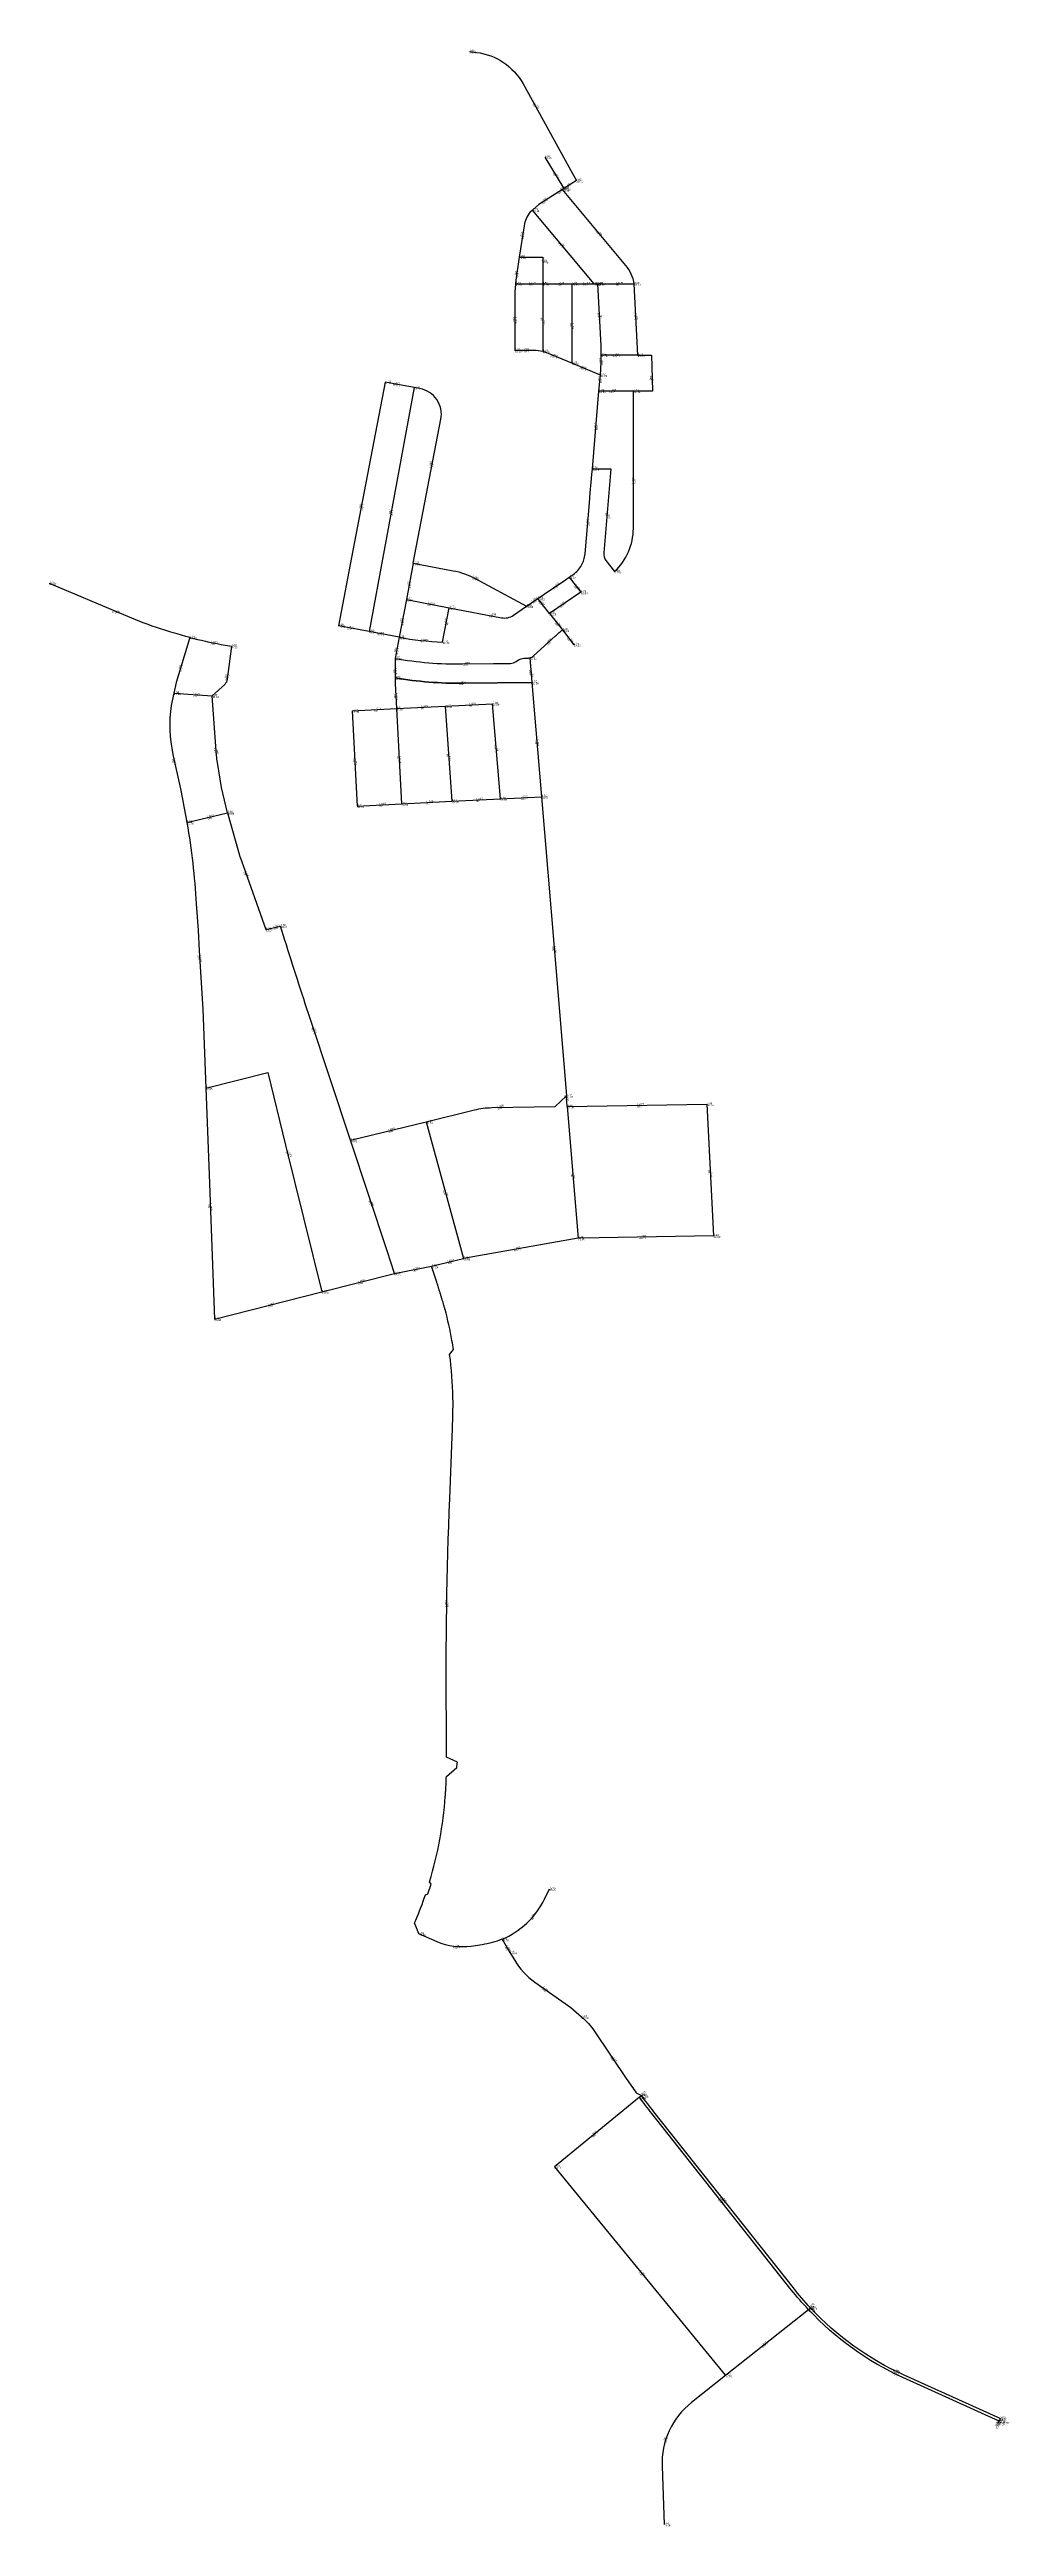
# Model space of a CAD drawing. Header units: millimetres. Extents: x 227572 to 269266, y 328772 to 443556.
# Drawn here: x 237688 to 238934, y 429791 to 433008 of the extents above; entities that cross this region are included whole.
import ezdxf
from ezdxf.enums import TextEntityAlignment as Align

# ---------------------------------------------------------------- set-up
doc = ezdxf.new("R2010")
doc.units = ezdxf.units.MM
for name, color, linetype in [('L_diameter', 3, 'Continuous'), ('L_FH', 5, 'Continuous'), ('L_Junction', 1, 'Continuous'), ('L_pipeline', 4, 'Continuous'), ('L_Pipes', 2, 'Continuous')]:
    doc.layers.add(name, color=color, linetype=linetype)
doc.styles.get("Standard").update_dxf_attribs({"font": 'arial.ttf'})

msp = doc.modelspace()

# ---------------------------------------------------------------- linework, layer by layer
at = {"layer": 'L_pipeline', "color": 5}
for points in [[(238233.3, 433005.4), (238242.5, 433004.2, -0.237885), (238303, 432963.5), (238367, 432846.8), (238372.1, 432837.7)], [(238447.1, 432703.6, 0.139653), (238436.5, 432727.6), (238354.2, 432826.3)], [(238315.3, 432799.5), (238311.6, 432796.3, 0.124598), (238304.3, 432779.1), (238298, 432738.5)], [(238328.4, 432615.8, 0.059334), (238316.9, 432617.2), (238292.4, 432617.2)], [(238366.4, 432600.6), (238335.8, 432613.4, 0.040064), (238328.4, 432615.8, 0.040064)], [(238160.4, 432340.7), (238196.3, 432527.8, 0.41593), (238169.1, 432567.6), (238161.7, 432569)], [(238421.7, 432330, 0.207236), (238446.1, 432386.1), (238446.5, 432564.4)], [(238362.8, 432322.7), (238368, 432326.2, 0.112921), (238378.8, 432338.1, 0.108076), (238383.4, 432352.8), (238389.1, 432419.2), (238390.2, 432432.3), (238391.4, 432446.1), (238392.3, 432456.2), (238392.9, 432463.5)], [(238392.9, 432463.5), (238417, 432463.5), (238407.6, 432354.2, 0.188596), (238410.5, 432344.5), (238421.7, 432330)], [(238160.4, 432340.7), (238212.1, 432331.1, -0.077778), (238240.7, 432321), (238307.3, 432285.2)], [(237870.4, 432244.4, -0.037028), (237784.5, 432273.6), (237688.2, 432314.5)], [(238207.1, 432283), (238274.9, 432270, 0.197835), (238290.6, 432273.2), (238307.3, 432285.2)], [(238311.9, 432218, 0.11736), (238316.5, 432220.5), (238330.2, 432232.9), (238345.2, 432246.6), (238346.2, 432247.5, -0.009634), (238350, 432250.8, -0.010011), (238354, 432254.1)], [(237870.4, 432244.4, 0.016277), (237910.8, 432235.4), (237924.3, 432232.9)], [(237924.3, 432232.9), (237918.8, 432190.1, -0.157696), (237915.6, 432183.4), (237899.2, 432168.4)], [(238141.9, 432244.6, 0.031031), (238198.5, 432238.4)], [(238136.7, 432217.2, 0.046475), (238224.5, 432210), (238264.6, 432210.5), (238286.6, 432210.7), (238286.6, 432210.7, 0.17046), (238293.8, 432213.3, -0.197203), (238307.7, 432217.6, 0.090951), (238311.9, 432218, 0.090951)], [(238314.5, 432186), (238224.8, 432185), (238314.5, 432186), (238224.8, 432185), (238314.5, 432186), (238224.8, 432185, -0.044153), (238136.9, 432191.8), (238136.9, 432191.8, 0.044153), (238224.8, 432185), (238224.8, 432185, -0.044153), (238136.9, 432191.8), (238136.9, 432191.8, 0.044153), (238224.8, 432185), (238224.8, 432185, -0.044153), (238136.9, 432191.8)], [(237849.4, 432172.2), (237847.2, 432162.3), (237845.9, 432156, 0.08668), (237848.4, 432092.6), (237858, 432047.9, -0.009284), (237865.2, 432011.3), (237866.5, 432003.9)], [(237919.1, 432016.8), (237911.4, 432049.7), (237906.1, 432081.8, -0.025852), (237905.1, 432091.1), (237899.2, 432168.4)], [(237866.5, 432003.9, -0.027015), (237878.7, 431898.5), (237880.9, 431864.2), (237882.5, 431837.6), (237887.3, 431761.5), (237891.1, 431659.1)], [(237919.1, 432016.8), (237935.4, 431959.8, 0.015843), (237937.3, 431954.1), (237968.9, 431864.9)], [(238078.8, 431591.4), (238026.5, 431749.5, -0.004099), (237993.7, 431851.4), (237988, 431869.6)], [(238176.9, 431615.4), (238239.9, 431630.9, -0.056262), (238262.3, 431633.8), (238344.6, 431635.1), (238359.1, 431649)], [(238167.8, 430560.6), (238163.7, 430570.8), (238162.1, 430574.7), (238162.2, 430574.9), (238162.6, 430575.9), (238163, 430576.8), (238163.4, 430577.7), (238163.7, 430578.7, 0.017038), (238176.1, 430611.2), (238179.3, 430612.8), (238183.4, 430625.2), (238181.6, 430628.4, 0.055308), (238202, 430739.2), (238202.1, 430740.2), (238202.2, 430741.3), (238202.2, 430742.3), (238202.3, 430743.3), (238202.4, 430744.3), (238202.4, 430745.3), (238202.5, 430746.4), (238202.5, 430747.4), (238202.6, 430748.4), (238202.7, 430749.4), (238202.7, 430750.4), (238202.8, 430751.4), (238202.8, 430752.5), (238202.9, 430753.5), (238202.9, 430754.5), (238203, 430755.5), (238203, 430756.5), (238203, 430757.5), (238203.1, 430758.6), (238203.1, 430759.6), (238203.1, 430760.6), (238203.2, 430761.6), (238203.2, 430762.6), (238203.2, 430763.6), (238203.3, 430764.7), (238203.3, 430764.9), (238217.1, 430776.6), (238217.5, 430781.6), (238217.6, 430783.7), (238203.7, 430790.3), (238203.7, 430790.9), (238203.7, 430791.9), (238203.7, 430793), (238203.7, 430794), (238203.7, 430795), (238203.7, 430796), (238203.7, 430797), (238203.7, 430798), (238203.7, 430799), (238203.7, 430800), (238203.7, 430801), (238203.6, 430802), (238203.6, 430803), (238203.6, 430804), (238203.6, 430805), (238203.6, 430806), (238203.6, 430807), (238203.6, 430808), (238203.6, 430809), (238203.6, 430810), (238203.6, 430811), (238203.6, 430812), (238203.6, 430813), (238203.6, 430814), (238203.6, 430815.1), (238203.6, 430816.1), (238203.5, 430817.1), (238203.5, 430818.1), (238203.5, 430819.1), (238203.5, 430820.1), (238203.3, 430842.4, -0.011854), (238207.7, 431126.3), (238210.9, 431206.8), (238210.9, 431207.8), (238210.9, 431208.8), (238211, 431209.8), (238211, 431210.8), (238211.1, 431211.8), (238211.1, 431212.8), (238211.1, 431213.8), (238211.2, 431214.8), (238211.2, 431215.8), (238211.3, 431216.8), (238211.3, 431217.8), (238211.3, 431218.8), (238211.4, 431219.8), (238211.4, 431220.8), (238211.4, 431221.8), (238211.5, 431222.8), (238211.5, 431223.8), (238211.5, 431224.8), (238211.6, 431225.8), (238211.6, 431226.8), (238211.6, 431227.9), (238211.7, 431228.9), (238211.7, 431229.9), (238211.7, 431230.9), (238211.7, 431231.9), (238211.8, 431232.9), (238211.8, 431233.9), (238211.8, 431234.9), (238211.8, 431235.9), (238211.9, 431237), (238211.9, 431238), (238211.9, 431239), (238211.9, 431240), (238211.9, 431241), (238211.9, 431242), (238211.9, 431243.1), (238212, 431244.1), (238212, 431245.1), (238212, 431246.1), (238212, 431247.1), (238212, 431248.1), (238212, 431249.2), (238212, 431250.2), (238212, 431251.2), (238212, 431252.2), (238212, 431253.3), (238211.9, 431254.3), (238211.9, 431255.3), (238211.9, 431256.3), (238211.9, 431257.3, 0.030322), (238207.6, 431313), (238212.5, 431319.5, 0.006459), (238210.6, 431331.4, 0.02207), (238201.6, 431371.6), (238201.5, 431372), (238201.2, 431373), (238201, 431374), (238200.7, 431375), (238200.4, 431376), (238200.1, 431377), (238199.8, 431377.9), (238199.6, 431378.9), (238199.3, 431379.9), (238199, 431380.9), (238198.7, 431381.9), (238198.4, 431382.9), (238198.1, 431383.9), (238197.8, 431384.9), (238197.5, 431385.8), (238197.2, 431386.8), (238196.9, 431387.8), (238196.6, 431388.8), (238196.3, 431389.8), (238196, 431390.7), (238195.7, 431391.7), (238195.4, 431392.7), (238195.1, 431393.7), (238194.8, 431394.6), (238194.5, 431395.6), (238194.2, 431396.6), (238193.9, 431397.6), (238193.6, 431398.5), (238193.3, 431399.5), (238193, 431400.5), (238192.7, 431401.4), (238192.4, 431402.4), (238192.1, 431403.4), (238191.7, 431404.3), (238191.4, 431405.3), (238191.1, 431406.2), (238190.8, 431407.2), (238189.6, 431410.8), (238184, 431427.7)], [(238275.6, 430553.7, 0.184012), (238330.6, 430605.8), (238337.1, 430619.2)], [(238275.6, 430553.7, -0.06285), (238249.9, 430546.6), (238235.5, 430544.5, -0.138555), (238191.5, 430550.3), (238167.8, 430560.6)], [(238285.8, 430536.5), (238291.6, 430526.9, 0.104382), (238318.2, 430498), (238364.8, 430465), (238364.8, 430465), (238379, 430452.8)], [(238379, 430452.8, -0.071818), (238395.3, 430434.8), (238437.8, 430371.6, 0.00116), (238449.8, 430354.3), (238456.8, 430350.6)], [(238673.7, 430072.6, -0.022331), (238651.1, 430098.6), (238470.1, 430327.4, -0.009399), (238454, 430348.5, -0.009399)], [(238676.1, 430074.8, -0.016205), (238653.9, 430100.8), (238472.8, 430329.6, -0.009399), (238456.8, 430350.6, -0.009399)], [(238921, 429927.9), (238796, 429984.6, -0.09965), (238673.7, 430072.6, -0.098448)], [(238922.4, 429931.1), (238797.5, 429987.7, -0.09846), (238676.1, 430074.8, -0.098448)], [(238565.7, 429987.1), (238521.7, 429952.2, 0.239337), (238483.4, 429869.2), (238486.3, 429793.6)]]:
    msp.add_lwpolyline(points, format="xyb", dxfattribs=at)
for points in [[(238331.3, 432868.2), (238355.8, 432827.3)], [(238372.1, 432837.7), (238355.8, 432827.3)], [(238354.2, 432826.3), (238323.5, 432806.7), (238315.3, 432799.5)], [(238355.8, 432827.3), (238354.2, 432826.3)], [(238395.3, 432703.6), (238315.3, 432799.5)], [(238298, 432738.5), (238293.4, 432708.5), (238293.1, 432703.6)], [(238298, 432738.5), (238328.4, 432738.5), (238328.4, 432703.6)], [(238293.1, 432703.6), (238292.4, 432693), (238292.4, 432617.2)], [(238293.1, 432703.6), (238328.4, 432703.6)], [(238328.4, 432703.6), (238366.4, 432703.6)], [(238328.4, 432703.6), (238328.4, 432615.8)], [(238366.4, 432703.6), (238366.4, 432600.6)], [(238366.4, 432703.6), (238395.3, 432703.6)], [(238395.3, 432703.6), (238400.2, 432703.6)], [(238400.2, 432703.6), (238447.1, 432703.6)], [(238404.4, 432611), (238404.4, 432623.3), (238400.2, 432703.6)], [(238452, 432611), (238447.1, 432703.6)], [(238403.3, 432585.1), (238404.4, 432601.3), (238404.4, 432611)], [(238452, 432611), (238404.4, 432611)], [(238452, 432611), (238469.5, 432611), (238470, 432596.1), (238471.1, 432564.4), (238446.5, 432564.4)], [(238124.1, 432576), (238082.1, 432357.2), (238063.4, 432259.7)], [(238161.7, 432569), (238124.1, 432576)], [(238403.3, 432585.1), (238366.4, 432600.6)], [(238401.5, 432564.4), (238403.3, 432585.1)], [(238161.7, 432569), (238103, 432252.1)], [(238392.9, 432463.5), (238401.5, 432564.4)], [(238446.5, 432564.4), (238401.5, 432564.4)], [(238160.4, 432340.7), (238151.4, 432293.7)], [(238322.1, 432295.2), (238330.4, 432300.8), (238357.9, 432319.2), (238362.8, 432322.7)], [(238362.8, 432322.7), (238378, 432303.1)], [(238151.4, 432293.7), (238141.9, 432244.6)], [(238151.4, 432293.7), (238207.1, 432283)], [(238307.3, 432285.2), (238322.1, 432295.2)], [(238337.2, 432275.7), (238322.1, 432295.2)], [(238378, 432303.1), (238337.2, 432275.7)], [(238103, 432252.1), (238063.4, 432259.7)], [(238198.5, 432238.4), (238207.1, 432283)], [(238337.2, 432275.7), (238354, 432254.1)], [(238354, 432254.1), (238368.9, 432234.9)], [(237870.4, 432244.4), (237852.4, 432185.8), (237849.4, 432172.2)], [(238141.9, 432244.6), (238103, 432252.1)], [(238141.9, 432244.6), (238136.7, 432217.2)], [(238136.7, 432217.2), (238136.9, 432191.8)], [(238136.9, 432191.8), (238137, 432184.7), (238138.6, 432152)], [(238311.9, 432218), (238314.5, 432186)], [(237849.4, 432172.2), (237899.2, 432168.4)], [(238202, 432155.2), (238263.4, 432158.3)], [(238273.6, 432034.9), (238263.4, 432158.3)], [(238314.5, 432186), (238326.9, 432037.6)], [(238081.2, 432149.1), (238138.6, 432152)], [(238081.2, 432149.1), (238087.5, 432025.4)], [(238138.6, 432152), (238202, 432155.2)], [(238138.6, 432152), (238144.9, 432028.4)], [(238202, 432155.2), (238210.3, 432031.7)], [(238087.5, 432025.4), (238144.9, 432028.4)], [(238144.9, 432028.4), (238210.3, 432031.7)], [(238210.3, 432031.7), (238273.6, 432034.9)], [(238273.6, 432034.9), (238326.9, 432037.6)], [(238326.9, 432037.6), (238343.1, 431841.9), (238359.1, 431649)], [(237866.5, 432003.9), (237919.1, 432016.8)], [(237968.9, 431864.9), (237988, 431869.6)], [(237891.1, 431659.1), (237971.6, 431679.3), (237994.7, 431585.1), (238041.5, 431394.4)], [(237891.1, 431659.1), (237895.2, 431546.8), (237902.2, 431359.1)], [(238360.3, 431635.2), (238359.1, 431649)], [(238078.8, 431591.4), (238176.9, 431615.4)], [(238176.9, 431615.4), (238225.5, 431438)], [(238360.3, 431635.2), (238541.7, 431638.2)], [(238360.3, 431635.2), (238374.5, 431464.1)], [(238541.7, 431638.2), (238550.3, 431467.1)], [(238136, 431418.4), (238126.4, 431447.6), (238078.8, 431591.4)], [(238374.5, 431464.1), (238225.5, 431438)], [(238550.3, 431467.1), (238377.2, 431464.4), (238374.5, 431464.1)], [(238041.5, 431394.4), (238136, 431418.4)], [(238136, 431418.4), (238184, 431427.7)], [(238184, 431427.7), (238225.5, 431438)], [(237902.2, 431359.1), (238041.5, 431394.4)], [(238275.6, 430553.7), (238285.8, 430536.5)], [(238454, 430348.5), (238343.7, 430258.1)], [(238454, 430348.5), (238456.8, 430350.6)], [(238343.7, 430258.1), (238565.7, 429987.1)], [(238673.7, 430072.6), (238565.7, 429987.1)], [(238673.7, 430072.6), (238676.1, 430074.8)], [(238921, 429927.9), (238921, 429927.9), (238919.5, 429924.7)], [(238922.4, 429931.1), (238921, 429927.9)]]:
    msp.add_lwpolyline(points, dxfattribs=at)

# ---------------------------------------------------------------- texts
at = {"layer": 'L_diameter'}
for s, rotation, p in [('80', 309.616, (238317.1, 432937.8)), ('80', 300.8587, (238343.5, 432847.7)), ('80', 212.5586, (238363.9, 432832.5)), ('100', 214.5167, (238334.3, 432813.6)), ('80', 212.5586, (238355, 432826.8)), ('100', 254.1855, (238303, 432770.6)), ('80', 127.13, (238403.9, 432766.7)), ('100', 311.0256, (238328.4, 432736.2)), ('80', 129.813, (238355.3, 432751.6)), ('100', 261.9383, (238295.3, 432721)), ('100', 360, (238310.7, 432703.6)), ('100', 360, (238347.4, 432703.6)), ('100', 360, (238380.9, 432703.6)), ('80', 360, (238423.7, 432703.6)), ('100', 269.5433, (238292.4, 432660.4)), ('80', 270, (238328.4, 432659.7)), ('80', 270, (238366.4, 432652.1)), ('100', 92.5814, (238402.7, 432657.3)), ('80', 93.0079, (238449.6, 432657.3)), ('100', 177.82, (238310.4, 432617.2)), ('100', 158.1181, (238347.5, 432608.5)), ('100', 180, (238428.2, 432611)), ('100', 169.4708, (238142.9, 432572.5)), ('100', 157.2405, (238384.9, 432592.8)), ('100', 85.0965, (238402.4, 432574.7)), ('100', 87.5887, (238404.2, 432598.1)), ('100', 263.346, (238470.4, 432584.2)), ('100', 180.0175, (238424, 432564.4)), ('100', 85.0965, (238397.2, 432514)), ('100', 89.6723, (238184.1, 432464.3)), ('100', 83.9458, (238446.3, 432443.8)), ('100', 259.1352, (238093.7, 432417.8)), ('100', 259.507, (238132.3, 432410.5)), ('100', 77.9539, (238386.5, 432389.2)), ('80', 282.1712, (238412.1, 432406.6)), ('100', 259.1344, (238155.9, 432317.2)), ('100', 339.3157, (238237.4, 432322.7)), ('80', 349.1543, (238179.2, 432288.4)), ('100', 33.9167, (238314.7, 432290.2)), ('150', 127.8178, (238329.6, 432285.4)), ('100', 34.0071, (238342.5, 432308.9)), ('100', 213.9167, (238357.6, 432289.4)), ('100', 307.8178, (238370.4, 432312.9)), ('80', 158.9537, (237778.1, 432276.3)), ('100', 169.1543, (238083.2, 432255.9)), ('100', 259.1352, (238146.7, 432269.2)), ('80', 79.1352, (238202.8, 432260.7)), ('80', 1.252, (238259.1, 432273)), ('150', 307.8178, (238345.6, 432264.9)), ('150', 347.9488, (237897.2, 432238.1)), ('100', 169.1543, (238122.5, 432248.3)), ('150', 259.1352, (238139.3, 432230.9)), ('80', 353.769, (238170.1, 432240.7)), ('200', 40.6003, (238333.1, 432235.6)), ('80', 307.8178, (238361.4, 432244.5)), ('150', 253.7709, (237859.4, 432208.4)), ('150', 248.7188, (237919.6, 432196.7)), ('100', 270.5213, (238136.8, 432204.5)), ('200', 0.2598, (238224.9, 432210)), ('200', 274.7488, (238313.2, 432202)), ('100', 355.6355, (237874.3, 432170.3)), ('100', 272.4849, (238137.6, 432171.9)), ('200', 178.1478, (238228.5, 432185)), ('80', 2.9081, (238232.7, 432156.8)), ('80', 2.9081, (238109.9, 432150.5)), ('80', 2.9081, (238170.3, 432153.6)), ('150', 97.495, (237905, 432092)), ('80', 273.8287, (238206.1, 432093.4)), ('80', 94.7488, (238268.5, 432096.6)), ('200', 274.7488, (238320.7, 432111.8)), ('150', 275.7781, (237849.5, 432087.6)), ('80', 272.9081, (238084.4, 432087.3)), ('80', 272.9081, (238141.8, 432090.2)), ('80', 2.9081, (238177.6, 432030)), ('80', 2.9081, (238242, 432033.3)), ('100', 2.8822, (238300.3, 432036.2)), ('100', 13.8274, (237892.8, 432010.4)), ('80', 2.9081, (238116.2, 432026.9)), ('150', 288.1473, (237942.2, 431940.3)), ('150', 13.7861, (237978.5, 431867.2)), ('200', 274.7488, (238343, 431843.3)), ('200', 274.0869, (237882.9, 431831.8)), ('150', 108.0683, (238032.8, 431730.3)), ('100', 94.7488, (238359.7, 431642.1)), ('200', 10.4395, (238269.8, 431633.9)), ('100', 0.9425, (238451, 431636.7)), ('200', 13.7883, (238127.8, 431603.4)), ('150', 299.6013, (237996.6, 431577.1)), ('100', 274.7488, (238367.4, 431549.6)), ('100', 272.9081, (238546, 431552.7)), ('200', 285.3183, (238201.2, 431526.7)), ('200', 272.1124, (237896.6, 431509.1)), ('150', 108.3087, (238107.4, 431504.9)), ('150', 189.9287, (238300, 431451)), ('100', 181.0015, (238462.4, 431465.8)), ('300', 10.9701, (238160, 431423)), ('300', 13.9615, (238204.8, 431432.8)), ('200', 14.2282, (238088.8, 431406.4)), ('200', 14.2282, (237971.8, 431376.7)), ('300', 88.9242, (238203.9, 430984.9)), ('80', 46.8211, (238313.1, 430579.9)), ('300', 176.3313, (238220.8, 430543.7)), ('400', 300.8185, (238280.7, 430545.1)), ('400', 318.059, (238328.5, 430490.8)), ('400', 307.2749, (238417.9, 430401.3)), ('150', 36.2046, (238455.4, 430349.6)), ('100', 219.3268, (238398.8, 430303.3)), ('150', 128.5278, (238563.1, 430209.9)), ('400', 128.4913, (238565.8, 430212.1)), ('100', 309.3268, (238454.7, 430122.6)), ('150', 43.1031, (238674.9, 430073.7)), ('100', 218.3587, (238619.7, 430029.8)), ('150', 149.662, (238789.5, 429987.6)), ('400', 149.7292, (238791.5, 429990.5)), ('80', 247.6928, (238489, 429906.3)), ('400', 245.5906, (238920.2, 429926.3)), ('400', 245.5906, (238921.7, 429929.5))]:
    msp.add_text(s, height=2.5, rotation=rotation, dxfattribs=at).set_placement(p, align=Align.TOP_LEFT)
msp.add_text('100', height=2.5, dxfattribs=at).set_placement((238397.8, 432703.6), align=Align.TOP_LEFT)
at = {"layer": 'L_FH'}
for s, p in [('38.76', (238233.3, 433005.4)), ('41.45', (238331.3, 432868.2)), ('39.71', (238372.1, 432837.7)), ('40.18', (238354.2, 432826.3)), ('40.18', (238355.8, 432827.3)), ('43.13', (238315.3, 432799.5)), ('46.94', (238298, 432738.5)), ('49.52', (238293.1, 432703.6)), ('47.82', (238328.4, 432703.6)), ('45.43', (238366.4, 432703.6)), ('43.60', (238395.3, 432703.6)), ('43.60', (238400.2, 432703.6)), ('41.63', (238447.1, 432703.6)), ('51.35', (238292.4, 432617.2)), ('48.63', (238328.4, 432615.8)), ('42.99', (238404.4, 432611)), ('41.49', (238452, 432611)), ('51.51', (238124.1, 432576)), ('45.20', (238366.4, 432600.6)), ('42.89', (238403.3, 432585.1)), ('53.50', (238161.7, 432569)), ('42.82', (238401.5, 432564.4)), ('41.63', (238446.5, 432564.4)), ('45.79', (238392.9, 432463.5)), ('48.16', (238160.4, 432340.7)), ('53.42', (238362.8, 432322.7)), ('52.65', (238421.7, 432330)), ('42.67', (237688.2, 432314.5)), ('49.10', (238151.4, 432293.7)), ('50.68', (238307.3, 432285.2)), ('51.63', (238322.1, 432295.2)), ('52.84', (238378, 432303.1)), ('44.98', (238063.4, 432259.7)), ('51.03', (238207.1, 432283)), ('52.29', (238337.2, 432275.7)), ('53.31', (238354, 432254.1)), ('43.57', (237870.4, 432244.4)), ('44.24', (237924.3, 432232.9)), ('47.09', (238103, 432252.1)), ('49.99', (238141.9, 432244.6)), ('52.32', (238198.5, 432238.4)), ('53.80', (238368.9, 432234.9)), ('49.45', (238136.7, 432217.2)), ('48.98', (238136.9, 432191.8)), ('52.11', (238311.9, 432218)), ('45.75', (237849.4, 432172.2)), ('46.33', (237899.2, 432168.4)), ('52.89', (238263.4, 432158.3)), ('52.26', (238314.5, 432186)), ('45.84', (238081.2, 432149.1)), ('47.88', (238138.6, 432152)), ('50.64', (238202, 432155.2)), ('52.83', (238144.9, 432028.4)), ('55.05', (238210.3, 432031.7)), ('57.56', (238273.6, 432034.9)), ('58.57', (238326.9, 432037.6)), ('50.76', (237866.5, 432003.9)), ('49.89', (237919.1, 432016.8)), ('50.79', (238087.5, 432025.4)), ('53.47', (237988, 431869.6)), ('53.17', (237968.9, 431864.9)), ('62.55', (237891.1, 431659.1)), ('61.63', (238359.1, 431649)), ('60.83', (238176.9, 431615.4)), ('62.60', (238360.3, 431635.2)), ('59.76', (238541.7, 431638.2)), ('60.01', (238078.8, 431591.4)), ('71.85', (238374.5, 431464.1)), ('69.80', (238550.3, 431467.1)), ('64.20', (238136, 431418.4)), ('64.26', (238184, 431427.7)), ('65.65', (238225.5, 431438)), ('64.53', (238041.5, 431394.4)), ('65.00', (237902.2, 431359.1)), ('48.75', (238337.1, 430619.2)), ('48.48', (238167.8, 430560.6)), ('49.00', (238275.6, 430553.7)), ('49.04', (238285.8, 430536.5)), ('52.50', (238379, 430452.8)), ('60.88', (238454, 430348.5)), ('60.88', (238456.8, 430350.6)), ('69.11', (238343.7, 430258.1)), ('82.44', (238673.7, 430072.6)), ('82.44', (238676.1, 430074.8)), ('77.60', (238565.7, 429987.1)), ('88.00', (238919.5, 429924.7)), ('88.00', (238921, 429927.9)), ('88.00', (238922.4, 429931.1)), ('75.96', (238486.3, 429793.6))]:
    msp.add_text(s, height=2.5, dxfattribs=at).set_placement(p, align=Align.TOP_LEFT)
at = {"layer": 'L_Junction'}
for s, p in [('J-66', (238233.3, 433005.4)), ('J-06', (238331.3, 432868.2)), ('J-65', (238372.1, 432837.7)), ('J-73', (238315.3, 432799.5)), ('J-74', (238354.2, 432826.3)), ('J-72', (238355.8, 432827.3)), ('J-64', (238298, 432738.5)), ('J-63', (238293.1, 432703.6)), ('J-56', (238328.4, 432703.6)), ('J-86', (238366.4, 432703.6)), ('J-88', (238395.3, 432703.6)), ('J-87', (238400.2, 432703.6)), ('J-20', (238447.1, 432703.6)), ('J-25', (238292.4, 432617.2)), ('J-24', (238328.4, 432615.8)), ('J-05', (238404.4, 432611)), ('J-71', (238452, 432611)), ('J-14', (238124.1, 432576)), ('J-23', (238366.4, 432600.6)), ('J-27', (238403.3, 432585.1)), ('J-15', (238161.7, 432569)), ('J-28', (238401.5, 432564.4)), ('J-70', (238446.5, 432564.4)), ('J-76', (238392.9, 432463.5)), ('J-13', (238160.4, 432340.7)), ('J-77', (238362.8, 432322.7)), ('J-19', (238421.7, 432330)), ('J-35', (237688.2, 432314.5)), ('J-10', (238151.4, 432293.7)), ('J-17', (238207.1, 432283)), ('J-26', (238307.3, 432285.2)), ('J-75', (238322.1, 432295.2)), ('J-79', (238378, 432303.1)), ('J-08', (238063.4, 432259.7)), ('J-09', (238103, 432252.1)), ('J-78', (238337.2, 432275.7)), ('J-48', (238354, 432254.1)), ('J-69', (237870.4, 432244.4)), ('J-68', (237924.3, 432232.9)), ('J-16', (238141.9, 432244.6)), ('J-18', (238198.5, 432238.4)), ('J-31', (238368.9, 432234.9)), ('J-50', (238136.7, 432217.2)), ('J-52', (238136.9, 432191.8)), ('J-53', (238311.9, 432218)), ('J-55', (238314.5, 432186)), ('J-34', (237849.4, 432172.2)), ('J-67', (237899.2, 432168.4)), ('J-12', (238202, 432155.2)), ('J-04', (238263.4, 432158.3)), ('J-22', (238081.2, 432149.1)), ('J-51', (238138.6, 432152)), ('J-21', (238087.5, 432025.4)), ('J-07', (238144.9, 432028.4)), ('J-11', (238210.3, 432031.7)), ('J-38', (238273.6, 432034.9)), ('J-54', (238326.9, 432037.6)), ('J-32', (237866.5, 432003.9)), ('J-30', (237919.1, 432016.8)), ('J-29', (237968.9, 431864.9)), ('J-58', (237988, 431869.6)), ('J-37', (237891.1, 431659.1)), ('J-47', (238359.1, 431649)), ('J-42', (238176.9, 431615.4)), ('J-46', (238360.3, 431635.2)), ('J-39', (238541.7, 431638.2)), ('J-59', (238078.8, 431591.4)), ('J-45', (238374.5, 431464.1)), ('J-40', (238550.3, 431467.1)), ('J-57', (238136, 431418.4)), ('J-60', (238184, 431427.7)), ('J-41', (238225.5, 431438)), ('J-36', (238041.5, 431394.4)), ('J-33', (237902.2, 431359.1)), ('J-49', (238337.1, 430619.2)), ('J-61', (238167.8, 430560.6)), ('J-62', (238275.6, 430553.7)), ('J-44', (238285.8, 430536.5)), ('J-43', (238379, 430452.8)), ('J-81', (238454, 430348.5)), ('J-80', (238456.8, 430350.6)), ('J-03', (238343.7, 430258.1)), ('J-84', (238673.7, 430072.6)), ('J-82', (238676.1, 430074.8)), ('J-02', (238565.7, 429987.1)), ('Reservoir', (238919.5, 429924.7)), ('J-85', (238921, 429927.9)), ('J-83', (238922.4, 429931.1)), ('J-01', (238486.3, 429793.6))]:
    msp.add_text(s, height=2.5, dxfattribs=at).set_placement(p)
at = {"layer": 'L_Pipes'}
for s, rotation, p in [('L-101', 309.616, (238317.1, 432937.8)), ('L-032', 300.8587, (238343.5, 432847.7)), ('L-055', 212.5586, (238363.9, 432832.5)), ('L-106', 214.5167, (238334.3, 432813.6)), ('L-105', 212.5586, (238355, 432826.8)), ('L-099', 254.1855, (238303, 432770.6)), ('L-049', 127.13, (238403.9, 432766.7)), ('L-094', 311.0256, (238328.4, 432736.2)), ('L-029', 129.813, (238355.3, 432751.6)), ('L-100', 261.9383, (238295.3, 432721)), ('L-023', 360, (238310.7, 432703.6)), ('L-024', 360, (238347.4, 432703.6)), ('L-117', 360, (238380.9, 432703.6)), ('L-025', 360, (238423.7, 432703.6)), ('L-056', 269.5433, (238292.4, 432660.4)), ('L-030', 270, (238328.4, 432659.7)), ('L-031', 270, (238366.4, 432652.1)), ('L-028', 92.5814, (238402.7, 432657.3)), ('L-050', 93.0079, (238449.6, 432657.3)), ('L-054', 177.82, (238310.4, 432617.2)), ('L-053', 158.1181, (238347.5, 432608.5)), ('L-027', 87.5887, (238404.2, 432598.1)), ('L-026', 180, (238428.2, 432611)), ('L-052', 157.2405, (238384.9, 432592.8)), ('L-062', 85.0965, (238402.4, 432574.7)), ('L-104', 263.346, (238470.4, 432584.2)), ('L-044', 169.4708, (238142.9, 432572.5)), ('L-033', 180.0175, (238424, 432564.4)), ('L-061', 85.0965, (238397.2, 432514)), ('L-043', 89.6723, (238184.1, 432464.3)), ('L-022', 83.9458, (238446.3, 432443.8)), ('L-010', 259.1352, (238093.7, 432417.8)), ('L-035', 259.507, (238132.3, 432410.5)), ('L-108', 77.9539, (238386.5, 432389.2)), ('L-047', 282.1712, (238412.1, 432406.6)), ('L-041', 339.3157, (238237.4, 432322.7)), ('L-007', 259.1344, (238155.9, 432317.2)), ('L-038', 349.1543, (238179.2, 432288.4)), ('L-060', 33.9167, (238314.7, 432290.2)), ('L-082', 127.8178, (238329.6, 432285.4)), ('L-107', 34.0071, (238342.5, 432308.9)), ('L-110', 213.9167, (238357.6, 432289.4)), ('L-109', 307.8178, (238370.4, 432312.9)), ('L-072', 158.9537, (237778.1, 432276.3)), ('L-037', 169.1543, (238083.2, 432255.9)), ('L-008', 259.1352, (238146.7, 432269.2)), ('L-046', 79.1352, (238202.8, 432260.7)), ('L-039', 1.252, (238259.1, 432273)), ('L-065', 307.8178, (238345.6, 432264.9)), ('L-103', 347.9488, (237897.2, 432238.1)), ('L-036', 169.1543, (238122.5, 432248.3)), ('L-009', 259.1352, (238139.3, 432230.9)), ('L-045', 353.769, (238170.1, 432240.7)), ('L-088', 40.6003, (238333.1, 432235.6)), ('L-066', 307.8178, (238361.4, 432244.5)), ('L-011', 253.7709, (237859.4, 432208.4)), ('L-102', 248.7188, (237919.6, 432196.7)), ('L-090', 270.5213, (238136.8, 432204.5)), ('L-087', 0.2598, (238224.9, 432210)), ('L-092', 274.7488, (238313.2, 432202)), ('L-070', 355.6355, (237874.3, 432170.3)), ('L-091', 272.4849, (238137.6, 432171.9)), ('L-019', 2.9081, (238170.3, 432153.6)), ('L-001', 178.1478, (238228.5, 432185)), ('L-020', 2.9081, (238232.7, 432156.8)), ('L-018', 2.9081, (238109.9, 432150.5)), ('L-048', 97.495, (237905, 432092)), ('L-040', 273.8287, (238206.1, 432093.4)), ('L-021', 94.7488, (238268.5, 432096.6)), ('L-093', 274.7488, (238320.7, 432111.8)), ('L-012', 275.7781, (237849.5, 432087.6)), ('L-051', 272.9081, (238084.4, 432087.3)), ('L-034', 272.9081, (238141.8, 432090.2)), ('L-015', 2.9081, (238116.2, 432026.9)), ('L-016', 2.9081, (238177.6, 432030)), ('L-017', 2.9081, (238242, 432033.3)), ('L-076', 2.8822, (238300.3, 432036.2)), ('L-013', 13.8274, (237892.8, 432010.4)), ('L-064', 288.1473, (237942.2, 431940.3)), ('L-063', 13.7861, (237978.5, 431867.2)), ('L-086', 274.7488, (238343, 431843.3)), ('L-067', 274.0869, (237882.9, 431831.8)), ('L-096', 108.0683, (238032.8, 431730.3)), ('L-081', 94.7488, (238359.7, 431642.1)), ('L-080', 10.4395, (238269.8, 431633.9)), ('L-077', 0.9425, (238451, 431636.7)), ('L-073', 299.6013, (237996.6, 431577.1)), ('L-069', 13.7883, (238127.8, 431603.4)), ('L-085', 274.7488, (238367.4, 431549.6)), ('L-014', 272.9081, (238546, 431552.7)), ('L-095', 108.3087, (238107.4, 431504.9)), ('L-071', 285.3183, (238201.2, 431526.7)), ('L-068', 272.1124, (237896.6, 431509.1)), ('L-079', 189.9287, (238300, 431451)), ('L-078', 181.0015, (238462.4, 431465.8)), ('L-059', 10.9701, (238160, 431423)), ('L-042', 13.9615, (238204.8, 431432.8)), ('L-058', 14.2282, (238088.8, 431406.4)), ('L-057', 14.2282, (237971.8, 431376.7)), ('L-097', 88.9242, (238203.9, 430984.9)), ('L-089', 46.8211, (238313.1, 430579.9)), ('L-098', 176.3313, (238220.8, 430543.7)), ('L-083', 300.8185, (238280.7, 430545.1)), ('L-084', 318.059, (238328.5, 430490.8)), ('L-002', 307.2749, (238417.9, 430401.3)), ('L-074', 36.2046, (238455.4, 430349.6)), ('L-005', 219.3268, (238398.8, 430303.3)), ('L-114', 128.5278, (238563.1, 430209.9)), ('L-113', 128.4913, (238565.8, 430212.1)), ('L-006', 309.3268, (238454.7, 430122.6)), ('L-075', 43.1031, (238674.9, 430073.7)), ('L-003', 218.3587, (238619.7, 430029.8)), ('L-116', 149.662, (238789.5, 429987.6)), ('L-115', 149.7292, (238791.5, 429990.5)), ('L-004', 247.6928, (238489, 429906.3)), ('L-112', 245.5906, (238920.2, 429926.3)), ('L-111', 245.5906, (238921.7, 429929.5))]:
    msp.add_text(s, height=2.5, rotation=rotation, dxfattribs=at).set_placement(p)
msp.add_text('L-118', height=2.5, dxfattribs=at).set_placement((238397.8, 432703.6))

doc.saveas('drawing.dxf')
